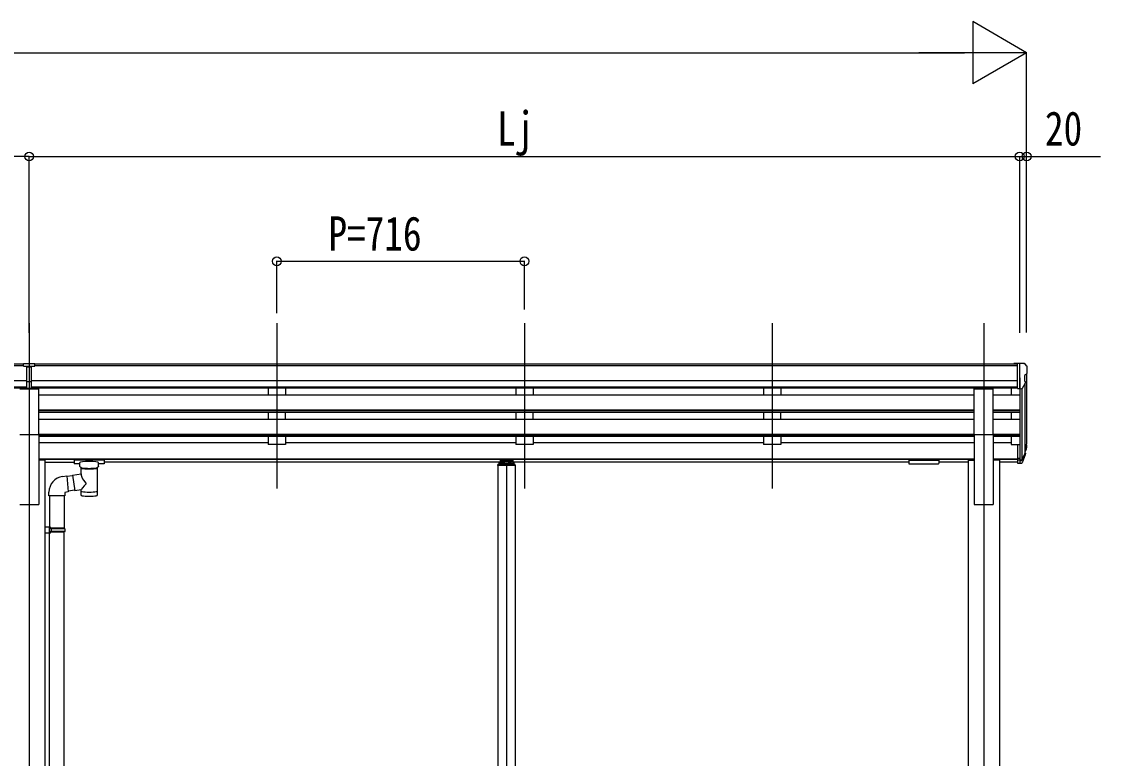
# Model space of a CAD drawing. Units: millimetres, scale not verified. Extents: x -12615 to 12615, y -8910 to 8910.
# Drawn here: x -1034 to 2085, y -3815 to -1685 of the extents above; entities that cross this region are included whole.
import ezdxf
from ezdxf.enums import TextEntityAlignment as Align

# ---------------------------------------------------------------- set-up
doc = ezdxf.new("R2010")
doc.units = ezdxf.units.MM
doc.header["$LTSCALE"] = 40
for name, color, linetype in [('0-3_YKK_12', 2, 'Continuous'), ('0-4_YKK_13', 4, 'Continuous'), ('0-5_YKK_A1', 4, 'Continuous'), ('0-6_YKK_D', 6, 'Continuous')]:
    doc.layers.add(name, color=color, linetype=linetype)
doc.styles.add('ＭＳ ゴシック', font='')
doc.styles.get('ＭＳ ゴシック').set_extended_font_data('MS Gothic')

msp = doc.modelspace()

# ---------------------------------------------------------------- linework, layer by layer
at = {"layer": '0-3_YKK_12'}
for p, q in [((-1012.49, -2557.21), (-1012.49, -5731.61)), ((-296.49, -2557.21), (-296.49, -3034.73)), ((419.51, -2557.21), (419.51, -3034.73)), ((1135.51, -2557.21), (1135.51, -3034.73)), ((1747.51, -2557.21), (1747.51, -5731.61)), ((367.51, -2961.62), (367.51, -5388.48))]:
    msp.add_line(p, q, dxfattribs=at)
at = {"layer": '0-4_YKK_13'}
for p, q in [((-1028.99, -2681.63), (-1028.99, -2673.79)), ((-1028.99, -2681.63), (-1018.99, -2681.63)), ((-1012.49, -2682.45), (-1018.99, -2682.05)), ((-1005.99, -2682.11), (-1012.49, -2682.43)), ((-1005.99, -2745.26), (-1005.99, -2679.98)), ((1845.01, -2673.6), (1835.01, -2673.68)), ((1835.01, -2675.2), (1835.01, -2673.68)), ((1845.01, -2745.58), (1845.01, -2673.6)), ((1863.51, -2673.6), (1845.01, -2673.6)), ((1851.51, -2746.58), (1851.51, -2673.6)), ((1863.51, -2673.6), (1865.84, -2673.74)), ((1866.6, -2674.16), (1870.66, -2679.97)), ((-1018.99, -2683.63), (-1005.99, -2683.63)), ((1865.51, -2708.11), (1865.51, -2724.39)), ((1870.97, -2704.78), (1865.66, -2707.85)), ((1873.51, -2682.97), (1873.51, -2683.6)), ((-1018.99, -2725.15), (-1012.49, -2725.31)), ((-1018.99, -2744.19), (-1012.49, -2744.59)), ((-1012.49, -2725.31), (-1005.99, -2725.15)), ((-1012.49, -2744.59), (-1005.99, -2744.19)), ((1859.13, -2744.77), (1868.13, -2729.18)), ((-1039.99, -2747.25), (-984.99, -2747.25)), ((-984.99, -2879.04), (-984.99, -2747.25)), ((1720.01, -2879.04), (1720.01, -2747.25)), ((1720.01, -2747.25), (1775.01, -2747.25)), ((1775.01, -2879.04), (1775.01, -2747.25)), ((1845.01, -2745.58), (1851.51, -2745.58)), ((1851.51, -2746.58), (1856.72, -2746.26)), ((-1039.99, -2879.04), (-984.99, -2879.04)), ((1720.01, -2879.04), (1775.01, -2879.04)), ((1845.01, -2907.32), (1845.01, -2961.35)), ((1845.01, -2907.32), (1851.51, -2907.32)), ((1851.51, -2907.32), (1851.51, -2962.09)), ((1869.81, -2920.13), (1866.53, -2927.2)), ((1870.41, -2921.51), (1866.53, -2929.46)), ((-882.49, -2951.9), (-882.49, -2962.66)), ((-797.49, -2951.24), (-880.49, -2951.24)), ((-797.49, -2953.41), (-880.49, -2953.41)), ((-865.99, -2963.32), (-880.49, -2963.32)), ((-865.99, -2970.13), (-865.99, -2959.86)), ((-811.99, -2970.13), (-811.99, -2959.86)), ((-797.49, -2963.32), (-811.99, -2963.32)), ((-795.49, -2951.9), (-795.49, -2962.66)), ((-795.49, -2952.09), (-795.49, -2953.63)), ((345.01, -2961.15), (345.01, -2965.61)), ((347.51, -2958.58), (349.01, -2958.58)), ((347.51, -2961.09), (347.51, -2965.61)), ((347.51, -2961.09), (349.01, -2961.09)), ((347.51, -2962.99), (387.51, -2962.99)), ((386.01, -2952.66), (349.01, -2952.66)), ((349.01, -2952.66), (349.01, -2961.09)), ((349.01, -2955.15), (386.01, -2955.15)), ((351.61, -2957.59), (351.61, -2958.07)), ((355.06, -2959.47), (355.06, -2959.81)), ((357.02, -2959.15), (357.02, -2959.48)), ((357.51, -2958.23), (357.51, -2960.92)), ((358, -2959.15), (358, -2959.48)), ((359.96, -2959.81), (359.96, -2959.47)), ((363.41, -2957.59), (363.41, -2958.07)), ((371.61, -2957.59), (371.61, -2958.07)), ((375.06, -2959.47), (375.06, -2959.81)), ((377.02, -2959.15), (377.02, -2959.48)), ((377.51, -2958.23), (377.51, -2960.92)), ((378, -2959.15), (378, -2959.48)), ((379.96, -2959.81), (379.96, -2959.47)), ((383.41, -2957.59), (383.41, -2958.07)), ((386.01, -2952.66), (386.01, -2961.09)), ((386.01, -2958.58), (387.51, -2958.58)), ((386.01, -2961.09), (387.51, -2961.09)), ((387.51, -2961.09), (387.51, -2965.61)), ((390.01, -2965.61), (390.01, -2961.15)), ((1530.51, -2951.9), (1530.51, -2962.66)), ((1530.51, -2952.09), (1530.51, -2953.63)), ((1532.51, -2951.24), (1615.51, -2951.24)), ((1532.51, -2953.41), (1615.51, -2953.41)), ((1532.51, -2963.32), (1615.51, -2963.32)), ((1617.51, -2951.9), (1617.51, -2962.66)), ((1845.01, -2947.45), (1851.51, -2947.45)), ((1845.01, -2952.33), (1851.51, -2952.33)), ((1845.01, -2961.35), (1851.51, -2961.35)), ((1851.51, -2952.35), (1856.64, -2952.35)), ((1851.51, -2954.16), (1856.35, -2954.16)), ((1851.51, -2962.09), (1856.35, -2962.09)), ((1857.94, -2951.67), (1865.7, -2936.27)), ((1867.14, -2936.63), (1858.95, -2952.8)), ((1867.76, -2937.19), (1858.95, -2960.74)), ((1868.1, -2932.78), (1867.76, -2937.19)), ((-887.12, -2996.11), (-861.89, -2992.2)), ((-861.89, -2992.2), (-861.89, -2974.62)), ((-816.09, -2974.63), (-816.08, -3054.92)), ((342.01, -2967.11), (342.01, -2968.61)), ((393.01, -2968.61), (342.01, -2968.61)), ((391.51, -2965.61), (343.51, -2965.61)), ((393.01, -2967.11), (393.01, -2968.61)), ((-915.85, -3000.14), (-903.34, -2998.58)), ((-886.82, -2997.99), (-903.17, -3000.53)), ((-887.12, -2996.11), (-880.09, -3041.37)), ((-955.26, -3056.15), (-955.26, -3045.23)), ((-909.26, -3056.15), (-955.26, -3056.15)), ((-953.29, -3056.15), (-953.29, -3146.98)), ((-911.29, -3056.15), (-911.29, -3149.54)), ((-880.39, -3039.49), (-899.5, -3042.46)), ((-861.89, -3038.55), (-880.09, -3041.37)), ((-861.91, -3054.92), (-861.89, -3038.3)), ((-951.29, -3147.04), (-967.29, -3146.57)), ((-967.29, -3146.57), (-967.29, -3164.51)), ((-951.29, -3149.04), (-953.29, -3149.04)), ((-910.29, -3149.54), (-953.29, -3149.54)), ((-951.29, -3149.04), (-951.29, -3147.04)), ((-948.82, -3151.54), (-948.39, -3149.54)), ((-909.29, -3151.54), (-910.29, -3149.54)), ((-951.29, -3164.04), (-967.29, -3164.51)), ((-909.29, -3151.54), (-953.29, -3151.54)), ((-909.29, -3159.54), (-953.29, -3159.54)), ((-910.29, -3161.54), (-953.29, -3161.54)), ((-953.29, -4006.24), (-953.29, -3164.1)), ((-951.29, -3164.04), (-951.29, -3162.04)), ((-911.29, -4008.79), (-911.29, -3161.54)), ((-909.29, -3159.54), (-910.29, -3161.54)), ((-909.29, -3151.54), (-909.29, -3159.54))]:
    msp.add_line(p, q, dxfattribs=at)
for points in [[(-1028.99, -2673.79), (-1010.99, -2673.63), (-995.99, -2673.76)], [(-1005.99, -2745.26), (-1012.49, -2745.66), (-1018.99, -2745.26), (-1018.99, -2679.92)], [(-1005.99, -2681.59), (-995.99, -2681.5), (-995.99, -2673.76)], [(-1005.99, -2726.25), (-1009.25, -2726.33), (-1012.49, -2726.41), (-1015.74, -2726.33), (-1018.99, -2726.25)], [(-880.49, -2951.24), (-880.85, -2951.24), (-881.38, -2951.27), (-881.83, -2951.32), (-882.13, -2951.39), (-882.3, -2951.49), (-882.42, -2951.63), (-882.49, -2951.81), (-882.49, -2951.9)], [(-880.49, -2963.32), (-880.85, -2963.32), (-881.38, -2963.29), (-881.83, -2963.24), (-882.13, -2963.17), (-882.3, -2963.07), (-882.42, -2962.93), (-882.49, -2962.75), (-882.49, -2962.66)], [(-795.49, -2951.9), (-795.53, -2951.71), (-795.62, -2951.57), (-795.71, -2951.47), (-795.81, -2951.41), (-795.94, -2951.37), (-796.23, -2951.31), (-796.72, -2951.26), (-797.26, -2951.24), (-797.49, -2951.24)], [(-795.49, -2962.66), (-795.53, -2962.86), (-795.62, -2962.99), (-795.71, -2963.09), (-795.81, -2963.15), (-795.94, -2963.19), (-796.23, -2963.25), (-796.72, -2963.3), (-797.26, -2963.32), (-797.49, -2963.32)], [(356.04, -2959.7), (356.23, -2959.73), (356.3, -2959.73), (356.41, -2959.73), (356.58, -2959.72), (356.73, -2959.7), (356.85, -2959.66), (356.94, -2959.6), (357, -2959.55)], [(358.01, -2959.55), (358.07, -2959.6), (358.16, -2959.66), (358.28, -2959.7), (358.43, -2959.72), (358.6, -2959.73), (358.71, -2959.73), (358.78, -2959.73), (358.98, -2959.7)], [(376.04, -2959.7), (376.23, -2959.73), (376.3, -2959.73), (376.41, -2959.73), (376.58, -2959.72), (376.73, -2959.7), (376.85, -2959.66), (376.94, -2959.6), (377, -2959.55)], [(378.01, -2959.55), (378.07, -2959.6), (378.16, -2959.66), (378.28, -2959.7), (378.43, -2959.72), (378.6, -2959.73), (378.71, -2959.73), (378.78, -2959.73), (378.98, -2959.7)], [(1530.51, -2951.9), (1530.54, -2951.71), (1530.63, -2951.57), (1530.72, -2951.47), (1530.83, -2951.41), (1530.95, -2951.37), (1531.24, -2951.31), (1531.73, -2951.26), (1532.27, -2951.24), (1532.51, -2951.24)], [(1530.51, -2962.66), (1530.54, -2962.86), (1530.63, -2962.99), (1530.72, -2963.09), (1530.83, -2963.15), (1530.95, -2963.19), (1531.24, -2963.25), (1531.73, -2963.3), (1532.27, -2963.32), (1532.51, -2963.32)], [(1615.51, -2951.24), (1615.86, -2951.24), (1616.39, -2951.27), (1616.84, -2951.32), (1617.14, -2951.39), (1617.31, -2951.49), (1617.43, -2951.63), (1617.5, -2951.81), (1617.51, -2951.9)], [(1615.51, -2963.32), (1615.86, -2963.32), (1616.39, -2963.29), (1616.84, -2963.24), (1617.14, -2963.17), (1617.31, -2963.07), (1617.43, -2962.93), (1617.5, -2962.75), (1617.51, -2962.66)], [(-861.89, -2974.62), (-862.13, -2974.53), (-863.48, -2973.79), (-864.6, -2972.94), (-865.35, -2972.08), (-865.81, -2971.18), (-865.98, -2970.29)], [(-812.03, -2970.07), (-812.01, -2970.43), (-812.26, -2971.39), (-812.78, -2972.27), (-813.58, -2973.11), (-814.69, -2973.91), (-816.09, -2974.63)], [(-903.34, -2998.58), (-899.33, -3044.41), (-909.26, -3046.15), (-909.26, -3056.15)], [(-951.29, -3162.04), (-953.29, -3162.04), (-953.29, -3149.04)], [(-948.82, -3151.54), (-948.82, -3159.54), (-948.39, -3161.54)]]:
    msp.add_lwpolyline(points, dxfattribs=at)
for centre, radius, start, end in [((1865.78, -2674.74), 1, 35, 86.5), ((1870.51, -2682.97), 3, 0, 87), ((1865.81, -2708.11), 0.3, 120, 180), ((1866.6, -2700.41), 6.18, 315.00103, 354.2965), ((1671.51, -2683.6), 202, 355.05096, 0), ((1856.53, -2743.27), 3, 273.5, 330), ((1865.81, -2724.39), 0.3, 180, 265.2833), ((1865.53, -2727.68), 3, 330, 85.2833), ((1840.92, -2910.64), 30.41, 341.80266, 352.8448), ((1842.32, -2912.39), 29.53, 342.01856, 353.49194), ((343.51, -2967.11), 1.5, 90, 180), ((391.51, -2967.11), 1.5, 0, 90), ((-909.35, -3045.59), 45.91, 98.14944, 179.55845)]:
    msp.add_arc(centre, radius, start, end, dxfattribs=at)
for centre, major_axis, ratio, start_param, end_param in [((-987.92, -2683.94), (24.57, -1.51), 0.121868, 3.1422238, 3.1491027), ((1866.79, -2932.78), (-1.3, 0), 0.90356, 2.9359903, 4.9130961), ((1783.64, -2906.15), (-87.93, 4.42), 0.541684, 3.060334, 3.2172517), ((1782.85, -2912.83), (89.06, 1.43), 0.57596, 6.1985533, 6.3701348), ((-880.49, -2953.63), (-2, 0), 0.109601, 4.712389, 6.2831853), ((-838.99, -2959.86), (-27, 0), 0.122176, 3.1415927, 6.2831853), ((-797.49, -2953.63), (-2, 0), 0.109601, 3.1415927, 4.712389), ((347.51, -2961.15), (0, 2.57), 0.97237, 6.2831853, 7.8539816), ((357.51, -2957.59), (5.9, 0), 0.342073, 0, 3.1415927), ((357.51, -2952.3), (8.02, 0), 0.939674, 4.4018361, 4.5279947), ((357.51, -2952.63), (8.02, 0), 0.939674, 4.4018361, 4.5279947), ((357.51, -2951.63), (8.02, 0), 0.939674, 4.6512338, 4.7735441), ((357.51, -2952.3), (-8.02, 0), 0.939674, 1.7551906, 1.8813492), ((357.51, -2952.63), (-8.02, 0), 0.939674, 1.7551906, 1.8813492), ((377.51, -2957.59), (5.9, 0), 0.342073, 0, 3.1415927), ((377.51, -2952.3), (8.02, 0), 0.939674, 4.4018361, 4.5279947), ((377.51, -2952.63), (8.02, 0), 0.939674, 4.4018361, 4.5279947), ((377.51, -2951.63), (8.02, 0), 0.939674, 4.6512338, 4.7735441), ((377.51, -2952.3), (-8.02, 0), 0.939674, 1.7551906, 1.8813492), ((377.51, -2952.63), (-8.02, 0), 0.939674, 1.7551906, 1.8813492), ((387.51, -2961.15), (0, 2.57), 0.97237, 4.712389, 6.2831853), ((1532.51, -2953.63), (2, 0), 0.109601, 1.5707963, 3.1415927), ((1615.51, -2953.63), (2, 0), 0.109601, 0, 1.5707963), ((1856.35, -2951.45), (3, 0), 0.90356, 4.712389, 5.7595865), ((1856.35, -2959.38), (-3, 0), 0.90356, 1.5707963, 2.6179939), ((1856.64, -2951), (1.5, 0), 0.90356, 4.712389, 5.7595865), ((1781.59, -2912.73), (88.05, 0), 0.90356, 5.9828017, 6.0168888), ((1780.87, -2916.59), (89.07, 0), 0.90356, 6.0316505, 6.077583), ((-849.99, -2970.13), (-16, 0), 0.361356, 0, 0.0194874), ((-838.99, -3018.75), (22.81, -26.62), 0.234429, 3.1563334, 4.5976381), ((-838.98, -2975.09), (-22.92, 0.42), 0.07247, 0.0008089, 1.5716053), ((-838.98, -2976.71), (-22.92, 0.42), 0.07247, 0.0008089, 1.5716053), ((-839.01, -2975.09), (22.91, 0.42), 0.072511, 4.711586, 6.2823824), ((-839.01, -2976.71), (22.91, 0.42), 0.072511, 4.711586, 6.2823824), ((-841.55, -3016.1), (-20.32, -22.25), 0.045535, 4.9756507, 6.2441899), ((-838.99, -3054.92), (-22.92, 0), 0.101955, 6.2829723, 9.4248207), ((-838.99, -3042.48), (-22.91, 0), 0.122865, 6.2831853, 9.424778)]:
    msp.add_ellipse(centre, major_axis=major_axis, ratio=ratio, start_param=start_param, end_param=end_param, dxfattribs=at)
for centre in [(357.51, -2958.07), (377.51, -2958.07)]:
    msp.add_ellipse(centre, major_axis=(5.9, 0), ratio=0.342073, dxfattribs=at)
at = {"layer": '0-5_YKK_A1'}
for p, q in [((-1028.99, -2675.2), (-3859.99, -2675.2)), ((-1028.99, -2680.42), (-3859.99, -2680.42)), ((1845.01, -2675.2), (-995.99, -2675.2)), ((1845.01, -2680.42), (-995.99, -2680.42)), ((1871.51, -2704.17), (1871.51, -2906.96)), ((-1018.99, -2723.95), (-3869.99, -2723.95)), ((-1018.99, -2741.8), (-3869.99, -2741.8)), ((-1018.99, -2745.05), (-3869.99, -2745.05)), ((1845.01, -2723.95), (-1005.99, -2723.95)), ((1845.01, -2741.8), (-1005.99, -2741.8)), ((1845.01, -2745.05), (-1005.99, -2745.05)), ((1826.51, -2745.05), (1826.51, -2765.63)), ((1851.51, -2714.7), (1851.51, -2907.32)), ((1866.53, -2731.94), (1866.53, -2933.66)), ((1720.01, -2765.63), (-984.99, -2765.63)), ((-321.49, -2745.15), (-321.49, -2765.63)), ((-271.49, -2765.63), (-321.49, -2765.63)), ((-271.49, -2745.15), (-271.49, -2765.63)), ((394.51, -2745.15), (394.51, -2765.63)), ((444.51, -2765.63), (394.51, -2765.63)), ((444.51, -2745.15), (444.51, -2765.63)), ((1110.51, -2745.15), (1110.51, -2765.63)), ((1160.51, -2765.63), (1110.51, -2765.63)), ((1160.51, -2745.15), (1160.51, -2765.63)), ((1851.51, -2765.63), (1775.01, -2765.63)), ((1857.51, -2746.11), (1857.51, -2952.1)), ((1720.01, -2808.99), (-984.99, -2808.99)), ((1720.01, -2810.49), (-984.99, -2810.49)), ((1720.01, -2814.8), (-984.99, -2814.8)), ((1720.01, -2835.73), (-984.99, -2835.73)), ((-321.49, -2814.8), (-321.49, -2835.73)), ((-271.49, -2835.73), (-321.49, -2835.73)), ((-271.49, -2835.73), (-271.49, -2814.8)), ((394.51, -2814.8), (394.51, -2835.73)), ((444.51, -2835.73), (394.51, -2835.73)), ((444.51, -2835.73), (444.51, -2814.8)), ((1110.51, -2814.8), (1110.51, -2835.73)), ((1160.51, -2835.73), (1110.51, -2835.73)), ((1160.51, -2835.73), (1160.51, -2814.8)), ((1851.51, -2808.99), (1775.01, -2808.99)), ((1851.51, -2810.49), (1775.01, -2810.49)), ((1851.51, -2814.8), (1775.01, -2814.8)), ((1851.51, -2835.73), (1775.01, -2835.73)), ((1826.51, -2814.8), (1826.51, -2835.73)), ((-984.99, -2879.04), (-984.99, -3081.61)), ((1720.01, -2879.09), (-984.99, -2879.09)), ((1720.01, -2880.59), (-984.99, -2880.59)), ((1720.01, -2884.91), (-984.99, -2884.91)), ((-321.49, -2884.91), (-321.49, -2907.95)), ((-271.49, -2884.91), (-271.49, -2907.95)), ((394.51, -2884.91), (394.51, -2907.95)), ((444.51, -2884.91), (444.51, -2907.95)), ((1110.51, -2884.91), (1110.51, -2907.95)), ((1160.51, -2884.91), (1160.51, -2907.95)), ((1720.01, -2879.04), (1720.01, -3081.61)), ((1775.01, -2879.04), (1775.01, -3081.61)), ((1851.51, -2879.09), (1775.01, -2879.04)), ((1851.51, -2880.59), (1775.01, -2880.59)), ((1851.51, -2884.91), (1775.01, -2884.91)), ((1826.51, -2884.91), (1826.51, -2907.95)), ((-321.49, -2903.01), (-984.99, -2903.01)), ((-271.49, -2907.95), (-321.49, -2907.95)), ((394.51, -2903.01), (-271.49, -2903.01)), ((444.51, -2907.95), (394.51, -2907.95)), ((1110.51, -2903.01), (444.51, -2903.01)), ((1160.51, -2907.95), (1110.51, -2907.95)), ((1720.01, -2903.01), (1160.51, -2903.01)), ((1826.51, -2903.01), (1775.01, -2903.01)), ((1826.51, -2907.95), (1845.01, -2907.95)), ((1720.01, -2950.02), (-984.99, -2950.02)), ((1720.01, -2951.42), (-984.99, -2951.42)), ((-967.29, -2952.61), (-984.99, -2952.61)), ((-967.29, -2952.61), (-967.29, -5581.61)), ((-967.29, -2959.11), (-882.49, -2959.11)), ((1530.51, -2959.11), (-795.49, -2959.11)), ((1702.31, -2959.11), (1617.51, -2959.11)), ((1702.31, -2952.61), (1720.01, -2952.61)), ((1702.31, -2952.61), (1702.31, -5081.61)), ((1845.01, -2950.02), (1775.01, -2950.02)), ((1845.01, -2951.42), (1775.01, -2951.42)), ((1792.71, -2952.61), (1775.01, -2952.61)), ((1792.71, -2952.61), (1792.71, -4054.62)), ((1845.01, -2959.11), (1792.71, -2959.11)), ((342.51, -2968.61), (342.51, -5331.62)), ((392.51, -2968.61), (392.51, -5331.62)), ((-1039.99, -3081.61), (-984.99, -3081.61)), ((1720.01, -3081.61), (1775.01, -3081.61))]:
    msp.add_line(p, q, dxfattribs=at)
at = {"layer": '0-6_YKK_D'}
for p, q in [((1871.51, -1775.2), (1715.62, -1685.2)), ((1715.62, -1685.2), (1715.62, -1865.2)), ((-6580.49, -1775.2), (1691.51, -1775.2)), ((1871.51, -1775.2), (1559.74, -1775.2)), ((1871.51, -1775.2), (1715.62, -1865.2)), ((1871.51, -2583.77), (1871.51, -1774.2)), ((-1012.5, -2075.2), (-3876.5, -2075.2)), ((-1012.5, -2584.77), (-1012.5, -2074.2)), ((-1012.49, -2584.77), (-1012.49, -2074.2)), ((-1012.49, -2075.2), (1851.51, -2075.2)), ((1851.51, -2584.77), (1851.51, -2074.2)), ((1851.51, -2584.77), (1851.51, -2074.2)), ((1871.51, -2582.77), (1871.51, -2074.2)), ((-296.49, -2528.32), (-296.49, -2377.22)), ((-296.49, -2378.22), (419.51, -2378.22)), ((419.51, -2517.19), (419.51, -2377.22))]:
    msp.add_line(p, q, dxfattribs=at)
msp.add_lwpolyline([(1851.51, -2075.2), (1871.51, -2075.2), (2084.91, -2075.2)], dxfattribs=at)
for centre in [(-1012.5, -2075.2), (-1012.49, -2075.2), (1851.51, -2075.2), (1851.51, -2075.2), (1871.51, -2075.2), (-296.49, -2378.22), (419.51, -2378.22)]:
    msp.add_circle(centre, 12.75, dxfattribs=at)

# ---------------------------------------------------------------- texts
at = {"layer": '0-6_YKK_D', "style": 'ＭＳ ゴシック', "width": 0.8}
for s, p in [('Lj', (340.31, -2073.2)), ('20', (1924.51, -2073.2)), ('P=716', (-147.29, -2376.92))]:
    msp.add_text(s, height=98.97, dxfattribs=at).set_placement(p, align=Align.BOTTOM_LEFT)

doc.saveas('drawing.dxf')
